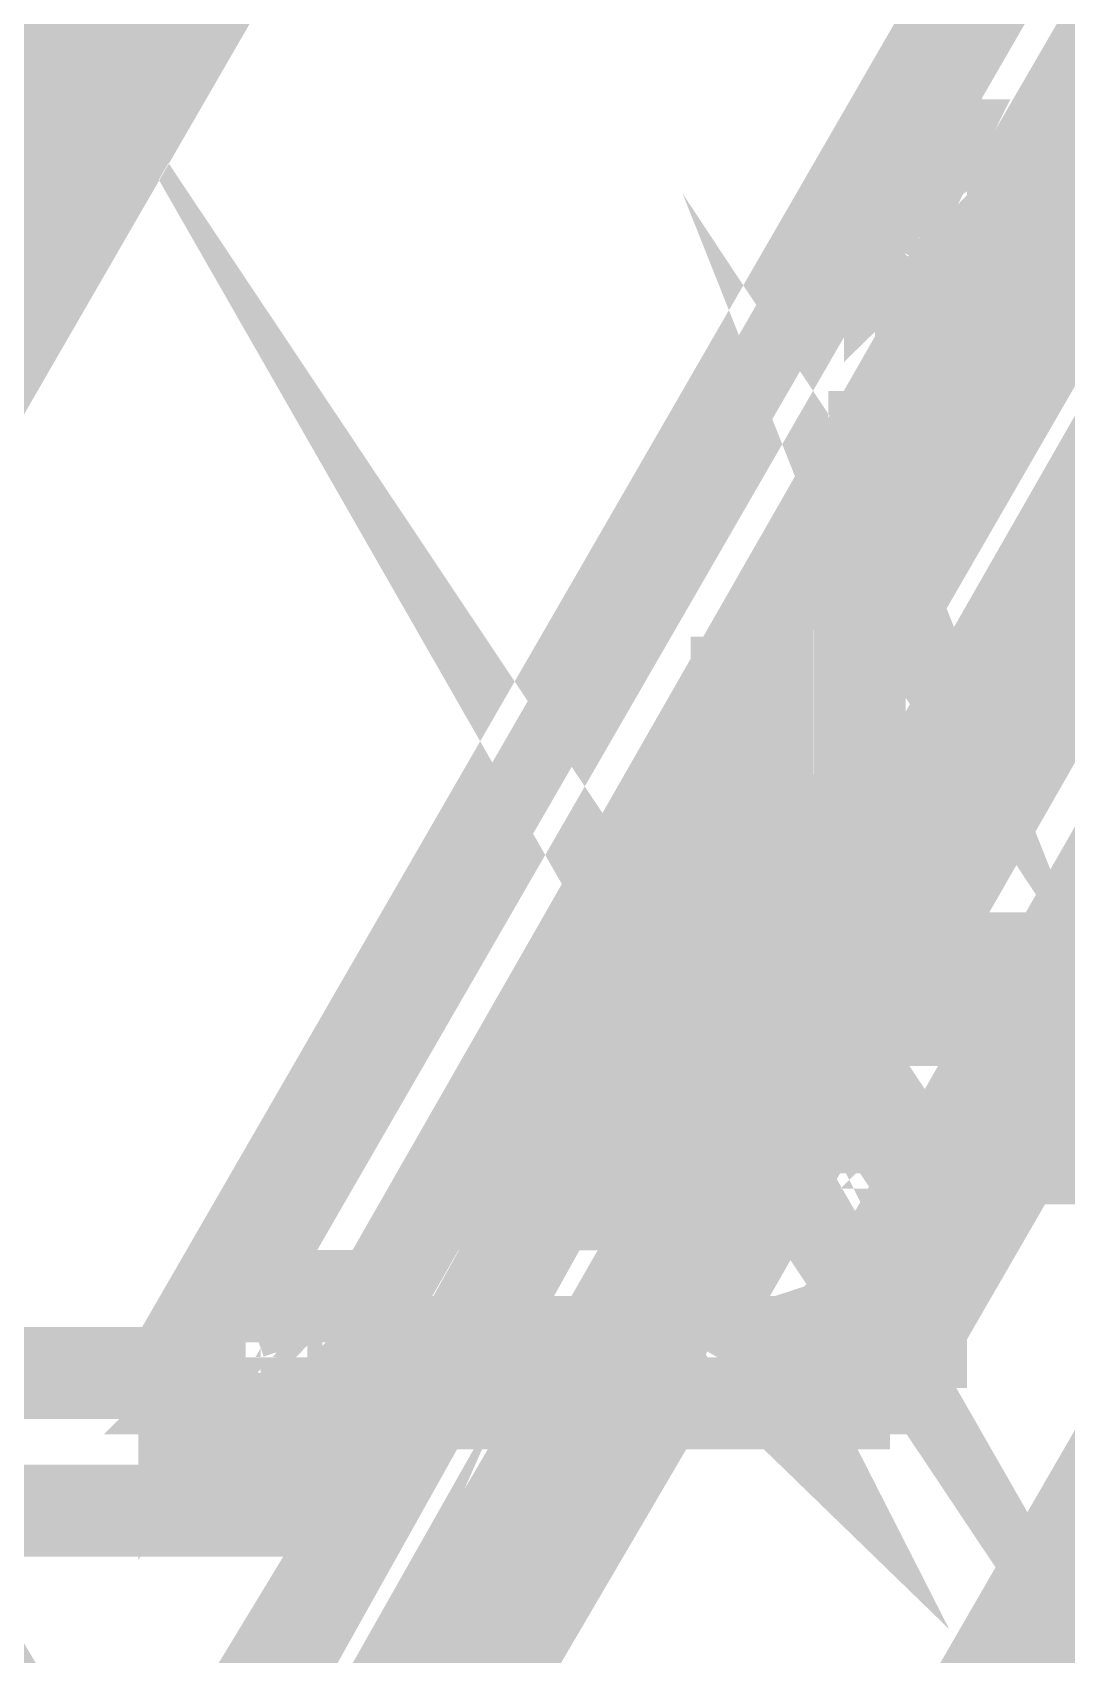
# Model space of a CAD drawing. Extents: x 0.1 to 11.6, y 0.3 to 16.2.
# Drawn here: x 5.0785 to 5.1908, y 4.4094 to 4.5856 of the extents above; entities that cross this region are included whole.
import ezdxf

# ---------------------------------------------------------------- set-up
doc = ezdxf.new("R2010")
doc.units = 0
doc.header["$MEASUREMENT"] = 0

msp = doc.modelspace()

# ---------------------------------------------------------------- linework, layer by layer
at = {"color": 0, "const_width": 0.01}
for points in [[(5.10167, 4.42503), (5.10167, 4.42665), (5.10167, 4.42503), (5.09332, 4.42503), (5.095, 4.42503), (5.10167, 4.42503), (5.10335, 4.42503), (5.10335, 4.42665), (5.095, 4.43832), (5.09332, 4.43832), (5.09332, 4.44), (5.01167, 4.44), (5.95503, 6.07497), (5.95503, 6.07335), (5.01167, 4.44)], [(5.23503, 4.565), (5.16835, 4.44835), (5.16997, 4.44835), (5.17165, 4.44835), (5.17333, 4.44835), (5.17333, 4.44667), (5.17503, 4.44667), (5.17503, 4.44499), (5.17503, 4.44667), (5.17333, 4.44667), (5.17333, 4.44835), (5.17165, 4.44835), (5.16997, 4.44835), (5.16835, 4.44835), (5.16499, 4.44499), (5.16, 4.44336), (5.15831, 4.44168), (5.15831, 4.44), (5.15831, 4.43832), (5.16, 4.43668), (5.15831, 4.44), (5.16, 4.44336), (5.10499, 4.44336), (5.10335, 4.44336), (5.10335, 4.44168), (5.10167, 4.44168), (5.10167, 4.44), (5.10167, 4.43832), (5.10335, 4.43832), (5.10335, 4.43668), (5.10499, 4.43668), (5.16, 4.43668), (5.16168, 4.43668), (5.16336, 4.43668), (5.16499, 4.43668), (5.16667, 4.43668), (5.16667, 4.43832), (5.16835, 4.43832), (5.16997, 4.43832), (5.16997, 4.44), (5.17165, 4.44), (5.17165, 4.44168), (5.17333, 4.44168), (5.17333, 4.44336), (5.17503, 4.44336), (5.17503, 4.44499), (6.09668, 6.03999)], [(6.06332, 5.98503), (6.07835, 5.95833), (6.04833, 5.95833), (6.07835, 5.95833), (6.08664, 5.95833), (5.15169, 4.34), (5.14333, 4.34), (6.07835, 5.95833)], [(5.01335, 4.44), (5.09332, 4.44), (5.095, 4.43832), (5.10167, 4.42665), (5.10167, 4.42503), (5.03999, 4.42503), (5.08832, 4.33832), (5.15169, 4.33832), (5.15332, 4.33832), (5.16, 4.32497), (5.15831, 4.32497), (5.07835, 4.32497), (5.08003, 4.32335), (5.16, 4.32335), (5.16, 4.32497), (5.16168, 4.32497), (5.16, 4.32497), (5.15332, 4.33832), (6.08832, 5.95833), (6.08832, 5.96001), (6.08832, 5.95833)], [(5.28, 4.71001), (5.28668, 4.72168), (5.28836, 4.72168), (5.29335, 4.71164), (5.28168, 4.73335)], [(4.97835, 4.49164), (4.98665, 4.47331), (4.97835, 4.49001)], [(5.30832, 4.69168), (5.31, 4.69168), (5.31, 4.69), (5.30832, 4.69), (5.30664, 4.68832), (5.23665, 4.56836), (5.17665, 4.56836), (5.17503, 4.56836), (5.17503, 4.56668), (5.17333, 4.56668), (5.17333, 4.565), (5.17333, 4.56332), (5.17333, 4.56168), (5.17503, 4.56168), (5.17503, 4.56), (5.17665, 4.56), (5.23335, 4.56)], [(5.185, 4.56836), (5.25168, 4.68332)], [(5.25168, 4.68332), (5.185, 4.56836)], [(5.01497, 4.49669), (5.02832, 4.51833), (5.01665, 4.49669), (5.02832, 4.51833)], [(5.08165, 4.59999), (5.02501, 4.48833), (5.02501, 4.48665), (5.02669, 4.48665), (5.02669, 4.48503), (5.02832, 4.48503), (5.03, 4.48503), (5.03168, 4.48503), (5.03331, 4.48665), (5.035, 4.48665), (5.035, 4.48833), (5.03668, 4.48833), (5.04833, 4.51167)], [(5.06332, 4.54167), (5.06332, 4.54335), (5.09, 4.59668)], [(5.06668, 4.54335), (5.09169, 4.59668)], [(5.14501, 4.47), (5.14501, 4.47499), (5.14833, 4.47999), (5.155, 4.47), (5.14165, 4.49333)], [(5.16997, 4.56332), (5.17503, 4.57335)], [(5.17665, 4.57335), (5.17503, 4.57335), (5.17665, 4.57335), (5.17165, 4.56332)], [(5.18001, 4.56836), (5.17665, 4.57335)], [(5.17665, 4.56999), (5.17665, 4.57167)], [(5.05003, 4.51665), (5.06332, 4.54167), (5.07835, 4.56836), (5.07667, 4.56836)], [(5.17165, 4.565), (5.17333, 4.565), (5.17333, 4.56332), (5.17165, 4.56168), (5.17165, 4.56332), (5.17333, 4.56332)], [(5.17165, 4.56332), (5.17165, 4.565), (5.17165, 4.56332), (5.17165, 4.56168)], [(5.16835, 4.53), (5.17165, 4.52501), (5.16835, 4.53331)], [(5.17503, 4.55832), (5.17503, 4.55664), (5.17665, 4.55832)], [(5.17333, 4.55501), (5.16997, 4.56168)], [(5.17165, 4.56168), (5.17503, 4.55501), (5.17833, 4.56)], [(5.07497, 4.56), (5.08165, 4.56)], [(5.11333, 4.44336), (5.18001, 4.56)], [(5.18001, 4.56), (5.11333, 4.44336)], [(5.14165, 4.44336), (5.20833, 4.56)], [(5.14501, 4.44336), (5.21164, 4.56)], [(5.14665, 4.44336), (5.21332, 4.56)], [(5.15001, 4.44336), (5.21669, 4.56)], [(5.16835, 4.51665), (5.19336, 4.56)], [(5.16835, 4.51833), (5.19336, 4.56)], [(5.17503, 4.55664), (5.17665, 4.55664)], [(5.07167, 4.55501), (5.07835, 4.55501)], [(5.17833, 4.55501), (5.19, 4.55501)], [(5.07667, 4.55333), (5.07167, 4.55333)], [(5.18832, 4.55333), (5.17665, 4.55333)], [(5.17333, 4.54665), (5.17503, 4.54167)], [(5.17333, 4.54665), (5.185, 4.54665)], [(5.18164, 4.54167), (5.17165, 4.54167), (5.16997, 4.54167), (5.16997, 4.53999), (5.16997, 4.53668), (5.16997, 4.535), (5.17165, 4.53168), (5.17665, 4.53168)], [(5.16835, 4.53836), (5.16835, 4.49333), (5.16835, 4.53836), (5.16835, 4.49333)], [(5.17503, 4.53168), (5.17165, 4.52501)], [(5.15831, 4.52333), (5.15831, 4.50168)], [(5.15668, 4.52001), (5.15831, 4.51833)], [(5.15831, 4.51497), (5.15668, 4.51497), (5.155, 4.51497), (5.155, 4.51335), (5.155, 4.51167), (5.155, 4.50999)], [(5.16667, 4.49001), (5.15332, 4.51167)], [(5.16168, 4.48167), (5.14833, 4.50499)], [(5.16168, 4.48167), (5.14833, 4.50499)], [(5.15668, 4.50499), (5.15831, 4.50499)], [(5.15668, 4.50499), (5.15831, 4.50499)], [(5.15831, 4.50331), (5.16, 4.50331)], [(5.15831, 4.50168), (5.16, 4.50168)], [(5.15668, 4.47331), (5.14501, 4.49669)], [(5.15668, 4.47168), (5.14333, 4.49501)], [(5.14833, 4.47999), (5.14165, 4.49164)], [(5.19, 4.48503), (5.17333, 4.48503)], [(5.13997, 4.47), (5.14665, 4.48167)], [(5.14165, 4.47), (5.14833, 4.48167)], [(5.14501, 4.47499), (5.14833, 4.47999)], [(5.18668, 4.47999), (5.16997, 4.47999)], [(5.22499, 4.47999), (5.19499, 4.47999)], [(5.08333, 4.32335), (5.08664, 4.315), (5.05165, 4.315), (5.04833, 4.32335), (5.05165, 4.31332)], [(5.185, 4.47835), (5.16997, 4.47835)], [(5.22331, 4.47835), (5.19499, 4.47835)], [(5.14501, 4.47), (5.14501, 4.47499)], [(5.17833, 4.465), (5.17665, 4.465), (5.17665, 4.46332), (5.17503, 4.46332), (5.17333, 4.465), (5.16667, 4.47499)], [(5.17333, 4.465), (5.17333, 4.46332), (5.16667, 4.47331)], [(5.17333, 4.46332), (5.17165, 4.46332), (5.16667, 4.47331)], [(5.155, 4.46832), (5.12831, 4.46832)], [(5.15332, 4.46669), (5.12668, 4.46669)], [(5.16997, 4.46669), (5.16336, 4.46669)], [(5.17665, 4.46332), (5.17833, 4.465), (5.17665, 4.465)], [(5.21669, 4.465), (5.21332, 4.465), (5.215, 4.46332), (5.21001, 4.46332), (5.21001, 4.465), (5.20167, 4.465), (5.20167, 4.46332), (5.19835, 4.46332), (5.19667, 4.465), (5.18832, 4.465), (5.19, 4.46332), (5.18668, 4.46332)], [(5.19, 4.46332), (5.19, 4.465)], [(5.14833, 4.45833), (5.12169, 4.45833)], [(5.14833, 4.45833), (5.12169, 4.45833)], [(5.125, 4.44336), (5.13336, 4.45833)], [(5.12668, 4.44336), (5.13499, 4.45833)], [(5.14501, 4.45335), (5.14501, 4.45833)], [(5.14501, 4.45167), (5.14501, 4.45335), (5.14501, 4.45833)], [(5.14501, 4.45335), (5.14665, 4.45335)], [(5.10835, 4.44336), (5.10667, 4.44835), (5.10499, 4.44835), (5.10335, 4.44835)], [(5.10499, 4.44667), (5.10667, 4.44667)], [(5.10499, 4.44499), (5.10667, 4.44499)], [(5.09332, 4.44), (5.01335, 4.44), (5.01167, 4.44), (5.01335, 4.44), (5.01167, 4.44)], [(5.09999, 4.44), (5.09831, 4.43832), (5.09999, 4.43832), (5.09831, 4.43832), (5.09831, 4.44)], [(5.09999, 4.43832), (5.09999, 4.44), (5.10167, 4.44), (5.10167, 4.43832), (5.09999, 4.43832), (5.09999, 4.44)], [(5.10167, 4.43832), (5.09999, 4.43832), (5.09999, 4.44)], [(5.10335, 4.43332), (5.10335, 4.435), (5.10335, 4.43332), (5.10499, 4.435)], [(5.10835, 4.43668), (5.10335, 4.42665), (5.10167, 4.42665), (5.095, 4.43832)], [(5.10167, 4.43164), (5.09831, 4.43832)], [(5.09999, 4.43832), (5.10335, 4.43164), (5.10499, 4.43164), (5.10667, 4.43668)], [(5.10167, 4.43832), (5.09999, 4.43832)], [(5.08501, 4.34831), (5.13667, 4.43668)], [(5.08664, 4.345), (5.13997, 4.43668)], [(5.08664, 4.34332), (5.14165, 4.43668)], [(5.08832, 4.38167), (5.12169, 4.43668)], [(5.14501, 4.43668), (5.09, 4.34), (5.14665, 4.43668)], [(5.09, 4.37999), (5.12169, 4.43668)], [(5.09, 4.34), (5.14501, 4.43668)], [(5.10335, 4.42503), (5.11003, 4.43668)], [(5.10335, 4.43332), (5.10335, 4.435), (5.10335, 4.43668), (5.10499, 4.43668), (5.10499, 4.435), (5.10335, 4.435)], [(5.09668, 4.36833), (5.06332, 4.42503)]]:
    msp.add_lwpolyline(points, dxfattribs=at)
for points in [[(5.09332, 4.44), (6.03668, 6.07497), (6.03836, 6.07497), (6.03836, 6.07335), (5.095, 4.43832), (5.095, 4.44), (5.09332, 4.44)], [(5.14833, 4.67833), (5.16336, 4.70665), (5.16499, 4.70665), (5.14833, 4.67833)], [(5.17503, 4.56999), (5.17665, 4.57167), (5.17665, 4.56999), (5.17665, 4.56836), (5.17503, 4.56836), (5.17503, 4.56999)], [(5.17665, 4.56999), (5.17503, 4.56999), (5.17665, 4.56999)], [(5.17165, 4.56168), (5.16997, 4.56168), (5.16997, 4.56332), (5.17165, 4.56332), (5.16997, 4.56332), (5.16997, 4.56168), (5.17165, 4.56168)], [(5.20665, 4.56), (5.13997, 4.44336), (5.20665, 4.56)], [(5.15001, 4.44336), (5.21669, 4.56), (5.15001, 4.44336)], [(5.17503, 4.55832), (5.17503, 4.55664), (5.17503, 4.55832), (5.17503, 4.56), (5.17665, 4.56), (5.17665, 4.55832), (5.17503, 4.55832)], [(5.17503, 4.55501), (5.17333, 4.55501), (5.17503, 4.55501)], [(5.12831, 4.47), (5.155, 4.47), (5.12831, 4.47)], [(5.10499, 4.44835), (5.09999, 4.44), (5.09831, 4.44), (5.10335, 4.44835), (5.10499, 4.44835)], [(5.10499, 4.44667), (5.10335, 4.44499), (5.10499, 4.44667), (5.10499, 4.44835), (5.10499, 4.44667), (5.10499, 4.44499), (5.10335, 4.44499), (5.10335, 4.44667), (5.10499, 4.44667)], [(5.13499, 4.43668), (5.08501, 4.34831), (5.13499, 4.43668)], [(5.10335, 4.43164), (5.10167, 4.43164), (5.10335, 4.43164)]]:
    msp.add_lwpolyline(points, close=True, dxfattribs=at)

doc.saveas('drawing.dxf')
